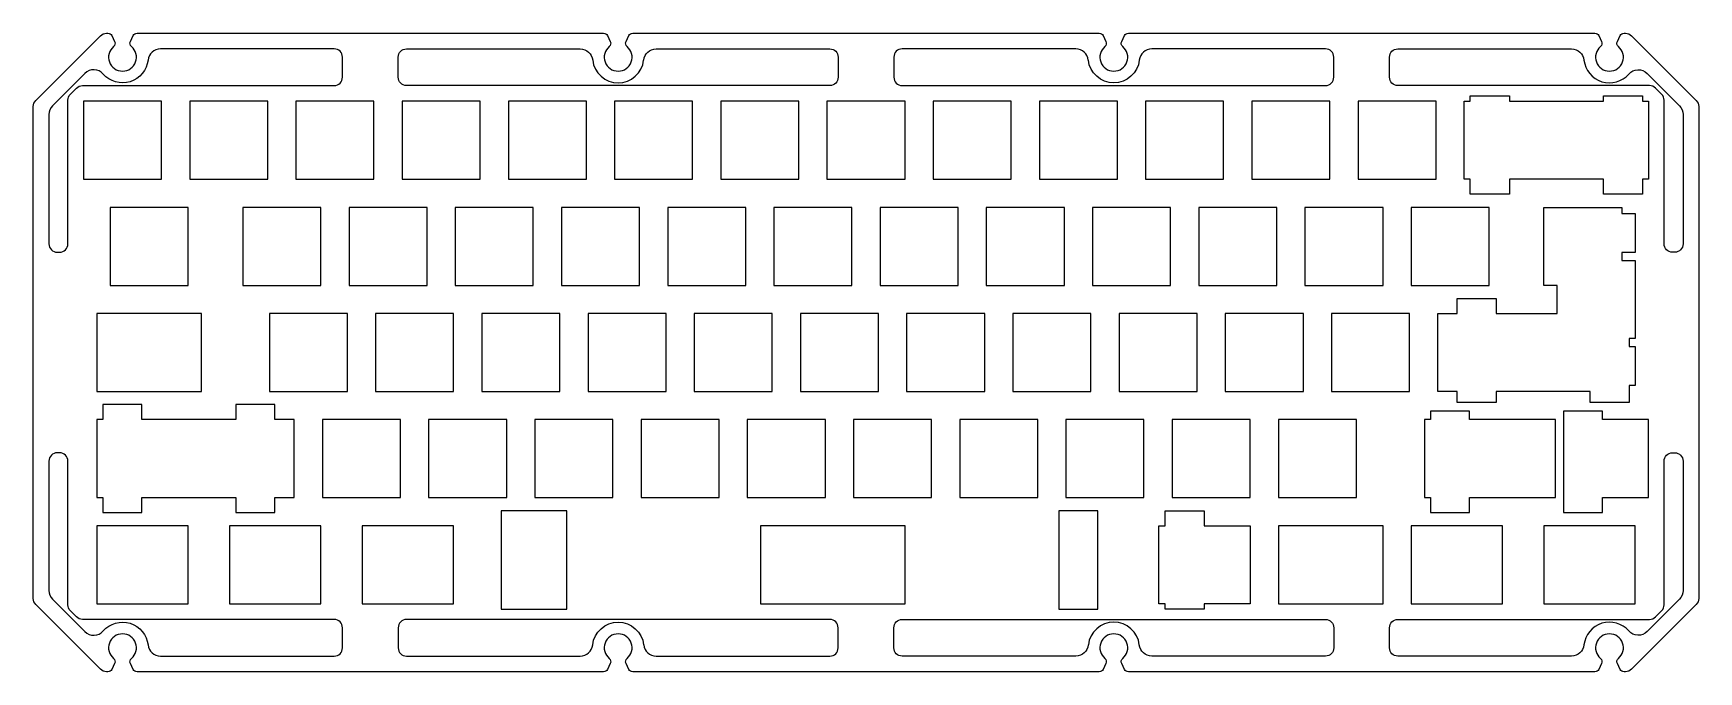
# Model space of a CAD drawing. Header units: millimetres. Extents: x -149 to 149, y -57 to 57.
import ezdxf

# ---------------------------------------------------------------- set-up
doc = ezdxf.new("R2010")
doc.units = ezdxf.units.MM
doc.layers.add('HMKB-60-UNI', color=7, linetype='Continuous')

msp = doc.modelspace()

# ---------------------------------------------------------------- linework, layer by layer
at = {"layer": 'HMKB-60-UNI'}
for p, q in [((-148.91, 45.24), (-137.29, 56.86)), ((-136.23, 57.3), (-135.96, 57.3)), ((-135.29, 56.89), (-134.76, 55.83)), ((-131.94, 55.83), (-131.41, 56.89)), ((-130.74, 57.3), (-47.06, 57.3)), ((-46.39, 56.89), (-45.86, 55.83)), ((-43.04, 55.83), (-42.51, 56.89)), ((-41.84, 57.3), (41.84, 57.3)), ((42.51, 56.89), (43.04, 55.83)), ((45.86, 55.83), (46.39, 56.89)), ((47.06, 57.3), (130.74, 57.3)), ((131.41, 56.89), (131.94, 55.83)), ((134.76, 55.83), (135.29, 56.89)), ((135.96, 57.3), (136.23, 57.3)), ((137.29, 56.86), (148.91, 45.24)), ((-95.4, 54.5), (-126.54, 54.5)), ((-82.4, 54.5), (-51.26, 54.5)), ((-37.64, 54.5), (-6.5, 54.5)), ((37.64, 54.5), (6.5, 54.5)), ((82.4, 54.5), (51.26, 54.5)), ((95.4, 54.5), (126.54, 54.5)), ((-93.9, 49.4), (-93.9, 53)), ((-83.9, 49.4), (-83.9, 53)), ((-5, 53), (-5, 49.4)), ((5, 53), (5, 49.4)), ((83.9, 49.4), (83.9, 53)), ((93.9, 49.4), (93.9, 53)), ((-140.1, 50.09), (-145.89, 44.3)), ((-140.53, 47.9), (-95.4, 47.9)), ((-6.5, 47.9), (-82.4, 47.9)), ((6.5, 47.9), (82.4, 47.9)), ((140.53, 47.9), (95.4, 47.9)), ((140.1, 50.09), (145.89, 44.3)), ((-143.15, 19.5), (-143.15, 45.28)), ((-142.71, 46.34), (-141.59, 47.46)), ((142.71, 46.34), (141.59, 47.46)), ((143.15, 19.5), (143.15, 45.28)), ((-149.35, -44.18), (-149.35, 44.18)), ((-146.55, 42.71), (-146.55, 19.5)), ((146.55, 42.71), (146.55, 19.5)), ((149.35, 44.18), (149.35, -44.18)), ((-145.05, 18), (-144.65, 18)), ((145.05, 18), (144.65, 18)), ((-146.55, -19.5), (-146.55, -42.71)), ((-144.65, -18), (-145.05, -18)), ((-143.15, -45.28), (-143.15, -19.5)), ((143.15, -45.28), (143.15, -19.5)), ((144.65, -18), (145.05, -18)), ((146.55, -19.5), (146.55, -42.71)), ((-145.89, -44.3), (-140.1, -50.09)), ((145.89, -44.3), (140.1, -50.09)), ((-137.29, -56.86), (-148.91, -45.24)), ((-141.59, -47.46), (-142.71, -46.34)), ((148.91, -45.24), (137.29, -56.86)), ((141.59, -47.46), (142.71, -46.34)), ((-95.4, -47.9), (-140.53, -47.9)), ((-93.9, -53), (-93.9, -49.4)), ((-83.9, -49.4), (-83.9, -53)), ((-6.5, -47.9), (-82.4, -47.9)), ((-5, -53), (-5, -49.4)), ((5, -53), (5, -49.4)), ((6.5, -47.9), (82.4, -47.9)), ((83.9, -49.4), (83.9, -53)), ((93.9, -53), (93.9, -49.4)), ((95.4, -47.9), (140.53, -47.9)), ((-134.76, -55.83), (-135.29, -56.89)), ((-131.41, -56.89), (-131.94, -55.83)), ((-126.54, -54.5), (-95.4, -54.5)), ((-82.4, -54.5), (-51.26, -54.5)), ((-45.86, -55.83), (-46.39, -56.89)), ((-42.51, -56.89), (-43.04, -55.83)), ((-37.64, -54.5), (-6.5, -54.5)), ((37.64, -54.5), (6.5, -54.5)), ((43.04, -55.83), (42.51, -56.89)), ((46.39, -56.89), (45.86, -55.83)), ((82.4, -54.5), (51.26, -54.5)), ((126.54, -54.5), (95.4, -54.5)), ((131.94, -55.83), (131.41, -56.89)), ((135.29, -56.89), (134.76, -55.83)), ((-135.96, -57.3), (-136.23, -57.3)), ((-47.06, -57.3), (-130.74, -57.3)), ((41.84, -57.3), (-41.84, -57.3)), ((130.74, -57.3), (47.06, -57.3)), ((136.23, -57.3), (135.96, -57.3))]:
    msp.add_line(p, q, dxfattribs=at)
for points in [[(-126.35, 31.1), (-126.35, 45.1), (-140.35, 45.1), (-140.35, 31.1)], [(-107.3, 31.1), (-107.3, 45.1), (-121.3, 45.1), (-121.3, 31.1)], [(-88.25, 31.1), (-88.25, 45.1), (-102.25, 45.1), (-102.25, 31.1)], [(-69.2, 31.1), (-69.2, 45.1), (-83.2, 45.1), (-83.2, 31.1)], [(-50.15, 31.1), (-50.15, 45.1), (-64.15, 45.1), (-64.15, 31.1)], [(-31.1, 31.1), (-31.1, 45.1), (-45.1, 45.1), (-45.1, 31.1)], [(-12.05, 31.1), (-12.05, 45.1), (-26.05, 45.1), (-26.05, 31.1)], [(7, 31.1), (7, 45.1), (-7, 45.1), (-7, 31.1)], [(26.05, 31.1), (26.05, 45.1), (12.05, 45.1), (12.05, 31.1)], [(45.1, 31.1), (45.1, 45.1), (31.1, 45.1), (31.1, 31.1)], [(64.15, 31.1), (64.15, 45.1), (50.15, 45.1), (50.15, 31.1)], [(83.2, 31.1), (83.2, 45.1), (69.2, 45.1), (69.2, 31.1)], [(102.25, 31.1), (102.25, 45.1), (88.25, 45.1), (88.25, 31.1)], [(108.39, 45.1), (108.39, 46.1), (115.39, 46.1), (115.39, 45.1), (132.26, 45.1), (132.26, 46.1), (139.26, 46.1), (139.26, 45.1), (140.35, 45.1), (140.35, 31.1), (139.26, 31.1), (139.26, 28.4), (132.26, 28.4), (132.26, 31.1), (115.39, 31.1), (115.39, 28.4), (108.39, 28.4), (108.39, 31.1), (107.3, 31.1), (107.3, 45.1)], [(-121.59, 12.05), (-121.59, 26.05), (-135.59, 26.05), (-135.59, 12.05)], [(-97.77, 12.05), (-97.77, 26.05), (-111.77, 26.05), (-111.77, 12.05)], [(-78.72, 12.05), (-78.72, 26.05), (-92.72, 26.05), (-92.72, 12.05)], [(-59.67, 12.05), (-59.67, 26.05), (-73.67, 26.05), (-73.67, 12.05)], [(-40.63, 12.05), (-40.63, 26.05), (-54.63, 26.05), (-54.63, 12.05)], [(-21.57, 12.05), (-21.57, 26.05), (-35.57, 26.05), (-35.57, 12.05)], [(-2.53, 12.05), (-2.53, 26.05), (-16.52, 26.05), (-16.52, 12.05)], [(16.53, 12.05), (16.53, 26.05), (2.53, 26.05), (2.53, 12.05)], [(35.58, 12.05), (35.58, 26.05), (21.58, 26.05), (21.58, 12.05)], [(54.63, 12.05), (54.63, 26.05), (40.63, 26.05), (40.63, 12.05)], [(73.68, 12.05), (73.68, 26.05), (59.68, 26.05), (59.68, 12.05)], [(92.73, 12.05), (92.73, 26.05), (78.73, 26.05), (78.73, 12.05)], [(111.78, 12.05), (111.78, 26.05), (97.78, 26.05), (97.78, 12.05)], [(136.88, -9), (129.88, -9), (129.88, -7), (113.01, -7), (113.01, -9), (106.01, -9), (106.01, -7), (102.54, -7), (102.54, 7), (106.01, 7), (106.01, 9.7), (113.01, 9.7), (113.01, 7), (123.97, 7), (123.97, 12.05), (121.59, 12.05), (121.59, 26.05), (135.59, 26.05), (135.59, 24.96), (137.97, 24.96), (137.97, 17.96), (135.59, 17.96), (135.59, 16.53), (137.97, 16.53), (137.97, 2.52), (136.88, 2.53), (136.88, 1.09), (137.97, 1.09), (137.97, -5.91), (136.88, -5.91)], [(-119.21, -7), (-119.21, 7), (-137.97, 7), (-137.97, -7)], [(-93.01, -7), (-93.01, 7), (-107.01, 7), (-107.01, -7)], [(-73.96, -7), (-73.96, 7), (-87.96, 7), (-87.96, -7)], [(-54.91, -7), (-54.91, 7), (-68.91, 7), (-68.91, -7)], [(-35.86, -7), (-35.86, 7), (-49.86, 7), (-49.86, -7)], [(-16.81, -7), (-16.81, 7), (-30.81, 7), (-30.81, -7)], [(2.24, -7), (2.24, 7), (-11.76, 7), (-11.76, -7)], [(21.29, -7), (21.29, 7), (7.29, 7), (7.29, -7)], [(40.34, -7), (40.34, 7), (26.34, 7), (26.34, -7)], [(59.39, -7), (59.39, 7), (45.39, 7), (45.39, -7)], [(78.44, -7), (78.44, 7), (64.44, 7), (64.44, -7)], [(97.49, -7), (97.49, 7), (83.49, 7), (83.49, -7)], [(-137.97, -12.05), (-137.97, -26.05), (-136.88, -26.05), (-136.88, -28.75), (-129.88, -28.75), (-129.88, -26.05), (-113.01, -26.05), (-113.01, -28.75), (-106.01, -28.75), (-106.01, -26.05), (-102.54, -26.05), (-102.54, -12.05), (-106.01, -12.05), (-106.01, -9.35), (-113.01, -9.35), (-113.01, -12.05), (-129.88, -12.05), (-129.88, -9.35), (-136.88, -9.35), (-136.88, -12.05)], [(108.24, -12.05), (108.24, -10.55), (101.24, -10.55), (101.24, -12.05), (100.16, -12.05), (100.16, -26.05), (101.24, -26.05), (101.24, -28.75), (108.24, -28.75), (108.24, -26.05), (123.68, -26.05), (123.68, -12.05)], [(125.12, -28.75), (132.12, -28.75), (132.12, -26.05), (140.35, -26.05), (140.35, -12.05), (132.12, -12.05), (132.12, -10.55), (125.12, -10.55)], [(-83.49, -26.05), (-83.49, -12.05), (-97.49, -12.05), (-97.49, -26.05)], [(-64.44, -26.05), (-64.44, -12.05), (-78.44, -12.05), (-78.44, -26.05)], [(-45.39, -26.05), (-45.39, -12.05), (-59.39, -12.05), (-59.39, -26.05)], [(-26.34, -26.05), (-26.34, -12.05), (-40.34, -12.05), (-40.34, -26.05)], [(-7.29, -26.05), (-7.29, -12.05), (-21.29, -12.05), (-21.29, -26.05)], [(11.76, -26.05), (11.76, -12.05), (-2.24, -12.05), (-2.24, -26.05)], [(30.81, -26.05), (30.81, -12.05), (16.81, -12.05), (16.81, -26.05)], [(49.86, -26.05), (49.86, -12.05), (35.86, -12.05), (35.86, -26.05)], [(68.91, -26.05), (68.91, -12.05), (54.91, -12.05), (54.91, -26.05)], [(87.96, -26.05), (87.96, -12.05), (73.96, -12.05), (73.96, -26.05)], [(-65.41, -28.4), (-65.41, -46.1), (-53.65, -46.1), (-53.65, -28.4)], [(34.6, -28.4), (34.6, -46.1), (41.6, -46.1), (41.6, -28.4)], [(60.65, -45.1), (60.65, -46.1), (53.65, -46.1), (53.65, -45.1), (52.53, -45.1), (52.53, -31.1), (53.65, -31.1), (53.65, -28.4), (60.65, -28.4), (60.65, -31.1), (68.91, -31.1), (68.91, -45.1)], [(-137.97, -31.1), (-137.97, -45.1), (-121.59, -45.1), (-121.59, -31.1)], [(-114.16, -31.1), (-114.16, -45.1), (-97.78, -45.1), (-97.78, -31.1)], [(-90.34, -31.1), (-90.34, -45.1), (-73.96, -45.1), (-73.96, -31.1)], [(-18.91, -45.1), (7, -45.1), (7, -31.1), (-18.91, -31.1)], [(73.96, -31.1), (73.96, -45.1), (92.73, -45.1), (92.73, -31.1)], [(97.78, -31.1), (97.78, -45.1), (114.16, -45.1), (114.16, -31.1)], [(121.59, -31.1), (121.59, -45.1), (137.97, -45.1), (137.97, -31.1)]]:
    msp.add_lwpolyline(points, close=True, dxfattribs=at)
at = {"layer": 'HMKB-60-UNI', "extrusion": (0, 0, -1)}
for centre, radius, start, end in [((136.23, 55.8), 1.5, 45, 90), ((135.96, 56.55), 0.75, 90, 153.4349), ((130.74, 56.55), 0.75, 26.5651, 90), ((47.06, 56.55), 0.75, 90, 153.4349), ((41.84, 56.55), 0.75, 26.5651, 90), ((-41.84, 56.55), 0.75, 90, 153.4349), ((-47.06, 56.55), 0.75, 26.5651, 90), ((-130.74, 56.55), 0.75, 90, 153.4349), ((-135.96, 56.55), 0.75, 26.5651, 90), ((-136.23, 55.8), 1.5, 90, 135), ((135.44, 55.49), 0.75, 153.4349, 230.0926), ((131.27, 55.49), 0.75, 309.9074, 26.5651), ((82.4, 53), 1.5, 0, 90), ((51.26, 52.25), 2.25, 90, 173.7141), ((46.54, 55.49), 0.75, 153.4349, 230.0926), ((42.37, 55.49), 0.75, 309.9074, 26.5651), ((37.64, 52.25), 2.25, 6.2859, 90), ((6.5, 53), 1.5, 90, 180), ((-42.36, 55.49), 0.75, 153.4349, 230.0926), ((-46.53, 55.49), 0.75, 309.9074, 26.5651), ((-95.4, 53), 1.5, 360, 90), ((-126.54, 52.25), 2.25, 90, 173.7141), ((-131.26, 55.49), 0.75, 153.4349, 230.0926), ((-135.43, 55.49), 0.75, 309.9074, 26.5651), ((133.35, 53), 4.6, 186.2859, 318.8937), ((-44.45, 53), 4.6, 186.2859, 353.7141), ((140.53, 46.4), 1.5, 45, 90), ((82.4, 49.4), 1.5, 270, 0), ((6.5, 49.4), 1.5, 180, 270), ((-95.4, 49.4), 1.5, 270, 0), ((-138.51, 48.5), 2.25, 41.1016, 135), ((147.85, 44.18), 1.5, 0, 45), ((141.65, 45.28), 1.5, 0, 45), ((-147.85, 44.18), 1.5, 135, 180), ((-144.3, 42.71), 2.25, 135, 180), ((-144.65, 19.5), 1.5, 270, 360), ((-145.05, 19.5), 1.5, 180, 270), ((-144.65, -19.5), 1.5, 360, 90), ((-145.05, -19.5), 1.5, 90, 180), ((147.85, -44.18), 1.5, 315, 360), ((-144.3, -42.71), 2.25, 180, 225), ((-147.85, -44.18), 1.5, 180, 225), ((141.65, -45.28), 1.5, 315, 0), ((140.53, -46.4), 1.5, 270, 315), ((133.35, -53), 4.6, 41.1063, 173.7141), ((44.45, -53), 4.6, 6.2859, 173.7141), ((-6.5, -49.4), 1.5, 0, 90), ((-82.4, -49.4), 1.5, 90, 180), ((-95.4, -49.4), 1.5, 0, 90), ((-138.51, -48.5), 2.25, 225, 318.8984), ((-6.5, -53), 1.5, 270, 0), ((-37.64, -52.25), 2.25, 186.2859, 270), ((-51.26, -52.25), 2.25, 270, 353.7141), ((-82.4, -53), 1.5, 180, 270), ((-95.4, -53), 1.5, 270, 0), ((-126.54, -52.25), 2.25, 186.2859, 270), ((135.44, -55.49), 0.75, 129.9074, 206.5651), ((131.27, -55.49), 0.75, 333.4349, 50.0926), ((46.54, -55.49), 0.75, 129.9074, 206.5651), ((42.37, -55.49), 0.75, 333.4349, 50.0926), ((-42.36, -55.49), 0.75, 129.9074, 206.5651), ((-46.53, -55.49), 0.75, 333.4349, 50.0926), ((-131.26, -55.49), 0.75, 129.9074, 206.5651), ((-135.43, -55.49), 0.75, 333.4349, 50.0926), ((136.23, -55.8), 1.5, 270, 315), ((135.96, -56.55), 0.75, 206.5651, 270), ((130.74, -56.55), 0.75, 270, 333.4349), ((47.06, -56.55), 0.75, 206.5651, 270), ((41.84, -56.55), 0.75, 270, 333.4349), ((-41.84, -56.55), 0.75, 206.5651, 270), ((-47.06, -56.55), 0.75, 270, 333.4349), ((-130.74, -56.55), 0.75, 206.5651, 270), ((-135.96, -56.55), 0.75, 270, 333.4349), ((-136.23, -55.8), 1.5, 225, 270)]:
    msp.add_arc(centre, radius, start, end, dxfattribs=at)
at = {"layer": 'HMKB-60-UNI'}
for centre, radius, start, end in [((-133.35, 53), 2.5, 129.9074, 50.0926), ((-126.54, 52.25), 2.25, 90, 173.7141), ((-95.4, 53), 1.5, 0, 90), ((-44.45, 53), 2.5, 129.9074, 50.0926), ((6.5, 53), 1.5, 90, 180), ((37.64, 52.25), 2.25, 6.2859, 90), ((44.45, 53), 2.5, 129.9074, 50.0926), ((51.26, 52.25), 2.25, 90, 173.7141), ((82.4, 53), 1.5, 0, 90), ((133.35, 53), 2.5, 129.9074, 50.0926), ((-44.45, 53), 4.6, 186.2859, 353.7141), ((133.35, 53), 4.6, 186.2859, 318.8984), ((-138.51, 48.5), 2.25, 41.1063, 135), ((-95.4, 49.4), 1.5, 270, 360), ((6.5, 49.4), 1.5, 180, 270), ((82.4, 49.4), 1.5, 270, 0), ((140.53, 46.4), 1.5, 45, 90), ((141.65, 45.28), 1.5, 0, 45), ((-144.3, 42.71), 2.25, 135, 180), ((-145.05, 19.5), 1.5, 180, 270), ((-144.65, 19.5), 1.5, 270, 360), ((-145.05, -19.5), 1.5, 90, 180), ((-144.65, -19.5), 1.5, 360, 90), ((-144.3, -42.71), 2.25, 180, 225), ((140.53, -46.4), 1.5, 270, 315), ((141.65, -45.28), 1.5, 315, 0), ((-138.51, -48.5), 2.25, 225, 318.8937), ((-133.35, -53), 2.5, 309.9074, 230.0926), ((-95.4, -49.4), 1.5, 360, 90), ((-82.4, -49.4), 1.5, 90, 180), ((-44.45, -53), 2.5, 309.9074, 230.0926), ((-6.5, -49.4), 1.5, 360, 90), ((44.45, -53), 4.6, 6.2859, 173.7141), ((44.45, -53), 2.5, 309.9074, 230.0926), ((133.35, -53), 4.6, 41.1016, 173.7141), ((133.35, -53), 2.5, 309.9074, 230.0926), ((-126.54, -52.25), 2.25, 186.2859, 270), ((-95.4, -53), 1.5, 270, 360), ((-82.4, -53), 1.5, 180, 270), ((-51.26, -52.25), 2.25, 270, 353.7141), ((-37.64, -52.25), 2.25, 186.2859, 270), ((-6.5, -53), 1.5, 270, 360)]:
    msp.add_arc(centre, radius, start, end, dxfattribs=at)

doc.saveas('drawing.dxf')
